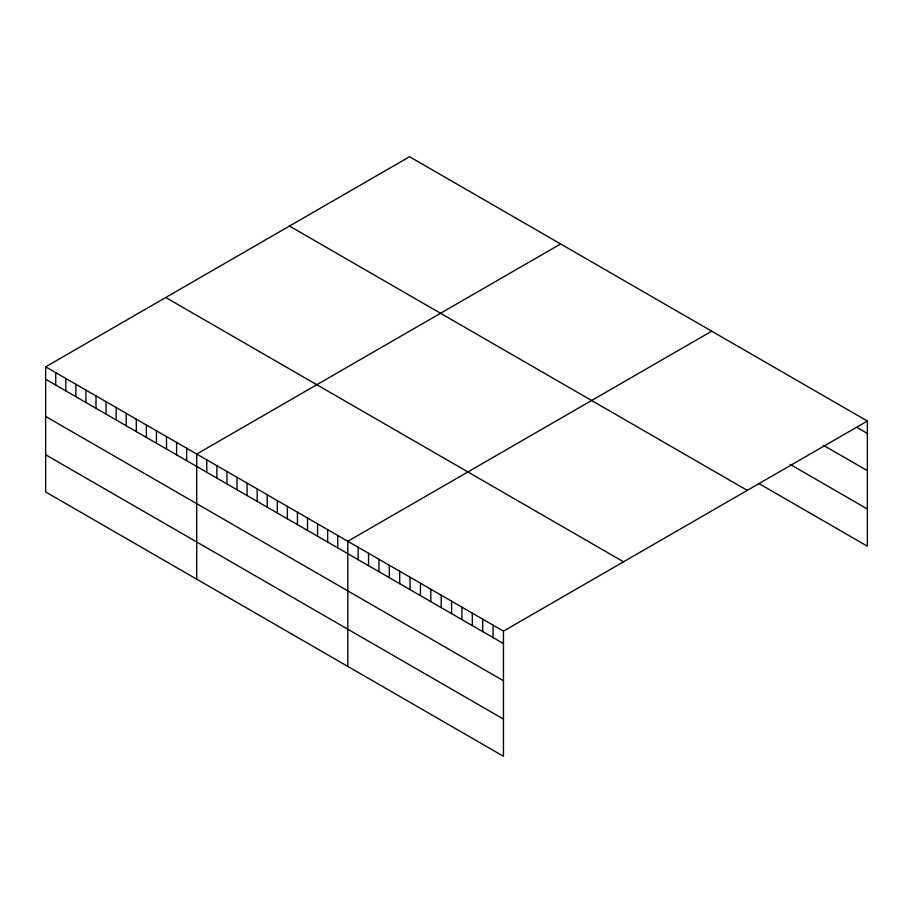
<?xml version="1.0" encoding="UTF-8"?>
<svg xmlns="http://www.w3.org/2000/svg" width="913" height="913" viewBox="0 0 913 913"><rect width="100%" height="100%" fill="white"/><g stroke="black" fill="none" stroke-linecap="round" stroke-linejoin="round"><path stroke-width="1.37" d="M45.65 366.832L503.451 631.134L503.451 756.272L45.65 491.959L45.65 366.832L409.549 156.728L867.35 421.041L867.35 546.168L758.965 483.605M560.628 243.954L196.729 454.046L196.729 579.184M711.695 331.179L347.796 541.272L347.796 666.399M503.451 631.134L867.35 421.041M856.976 427.478L867.35 433.47M823.537 445.361L867.35 470.663M790.099 464.375L867.35 508.975M289.467 226.059L747.268 490.372M165.732 297.501L623.533 561.803M45.65 379.249L503.451 643.562M45.65 416.442L503.451 680.756M45.65 454.765L503.451 719.079M493.077 625.143L493.077 637.571M482.703 619.151L482.703 631.579M472.318 613.159L472.318 625.588M461.944 607.168L461.944 619.596M451.57 601.188L451.57 613.604M441.196 595.196L441.196 607.613M430.81 589.205L430.81 601.621M420.437 583.213L420.437 595.63M410.063 577.221L410.063 589.638M399.689 571.23L399.689 583.647M389.303 565.238L389.303 577.655M378.929 559.247L378.929 571.664M368.555 553.255L368.555 565.672M358.181 547.264L358.181 559.68M337.73 535.452L337.73 547.88M327.653 529.643L327.653 542.06M317.587 523.822L317.587 536.251M307.51 518.013L307.51 530.43M297.444 512.193L297.444 524.621M287.367 506.384L287.367 518.801M277.301 500.564L277.301 512.992M267.224 494.755L267.224 507.172M257.158 488.934L257.158 501.363M247.081 483.125L247.081 495.542M237.015 477.305L237.015 489.733M226.938 471.496L226.938 483.913M216.872 465.676L216.872 478.104M206.794 459.867L206.794 472.283M186.651 448.237L186.651 460.654M176.586 442.417L176.586 454.845M166.508 436.608L166.508 449.025M156.443 430.788L156.443 443.216M146.365 424.979L146.365 437.395M136.299 419.158L136.299 431.587M126.222 413.349L126.222 425.766M116.156 407.529L116.156 419.957M106.079 401.72L106.079 414.137M96.013 395.9L96.013 408.328M85.936 390.091L85.936 402.507M75.87 384.27L75.87 396.699M65.793 378.461L65.793 390.878M55.727 372.641L55.727 385.069"/></g></svg>
